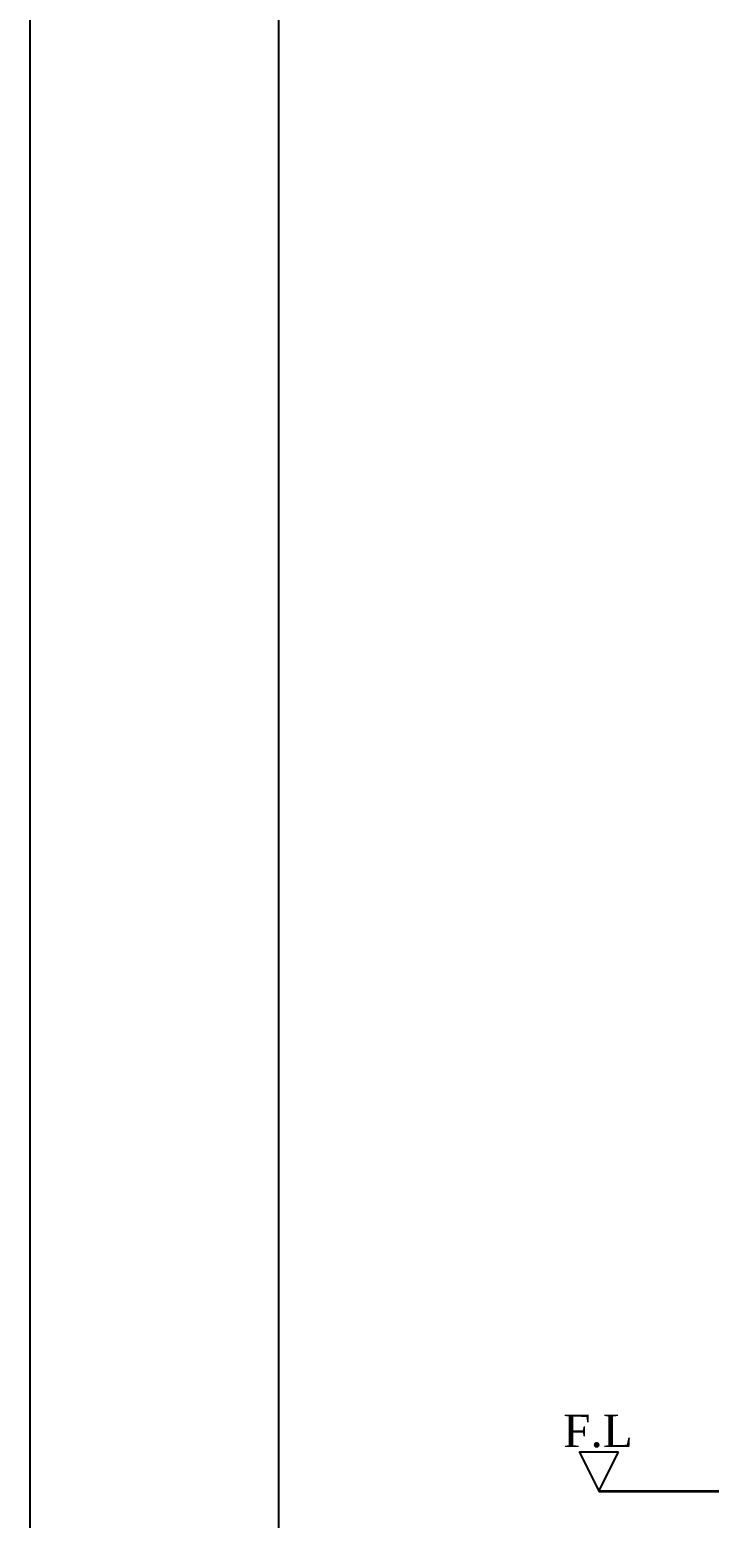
# Model space of a CAD drawing. Extents: x 63409 to 65835, y 58125 to 61555.
# Drawn here: x 63409 to 63931, y 59058 to 60203 of the extents above; entities that cross this region are included whole.
import ezdxf

# ---------------------------------------------------------------- set-up
doc = ezdxf.new("R2010")
doc.units = 0
doc.header["$MEASUREMENT"] = 0
for name, color, linetype in [('Dim', 4, 'CONTINUOUS'), ('MAIN', 7, 'CONTINUOUS'), ('YA', 7, 'CONTINUOUS')]:
    doc.layers.add(name, color=color, linetype=linetype)
doc.layers.add('Y', color=202, linetype='CONTINUOUS', lineweight=35)
doc.styles.add('STYLE2', font='dutch.ttf', dxfattribs={"height": 25})

msp = doc.modelspace()

# ---------------------------------------------------------------- linework, layer by layer
at = {"layer": 'MAIN', "color": 0}
msp.add_lwpolyline([(63861.72829, 59109.21312), (63831.72829, 59109.21312), (63846.72829, 59079.21312), (63861.72829, 59109.21312)], dxfattribs=at)
at = {"layer": 'Y', "color": 0}
msp.add_line((63846.72829, 59079.21312), (65382.51445, 59079.21312), dxfattribs=at)
at = {"layer": 'YA', "color": 7}
msp.add_line((63600.45019, 58255.50958), (63600.45019, 60365.32438), dxfattribs=at)
at = {"layer": 'YA', "color": 0}
msp.add_lwpolyline([(63409.08394, 58125.03088), (65834.58394, 58125.03088), (65834.58394, 61555.38088), (63409.08394, 61555.38088)], close=True, dxfattribs=at)

# ---------------------------------------------------------------- texts
at = {"layer": 'Dim', "color": 0, "insert": (63819.24225, 59138.12481), "char_height": 25, "width": 67.2655318, "attachment_point": 1, "style": 'STYLE2'}
msp.add_mtext('F.L', dxfattribs=at)

doc.saveas('drawing.dxf')
